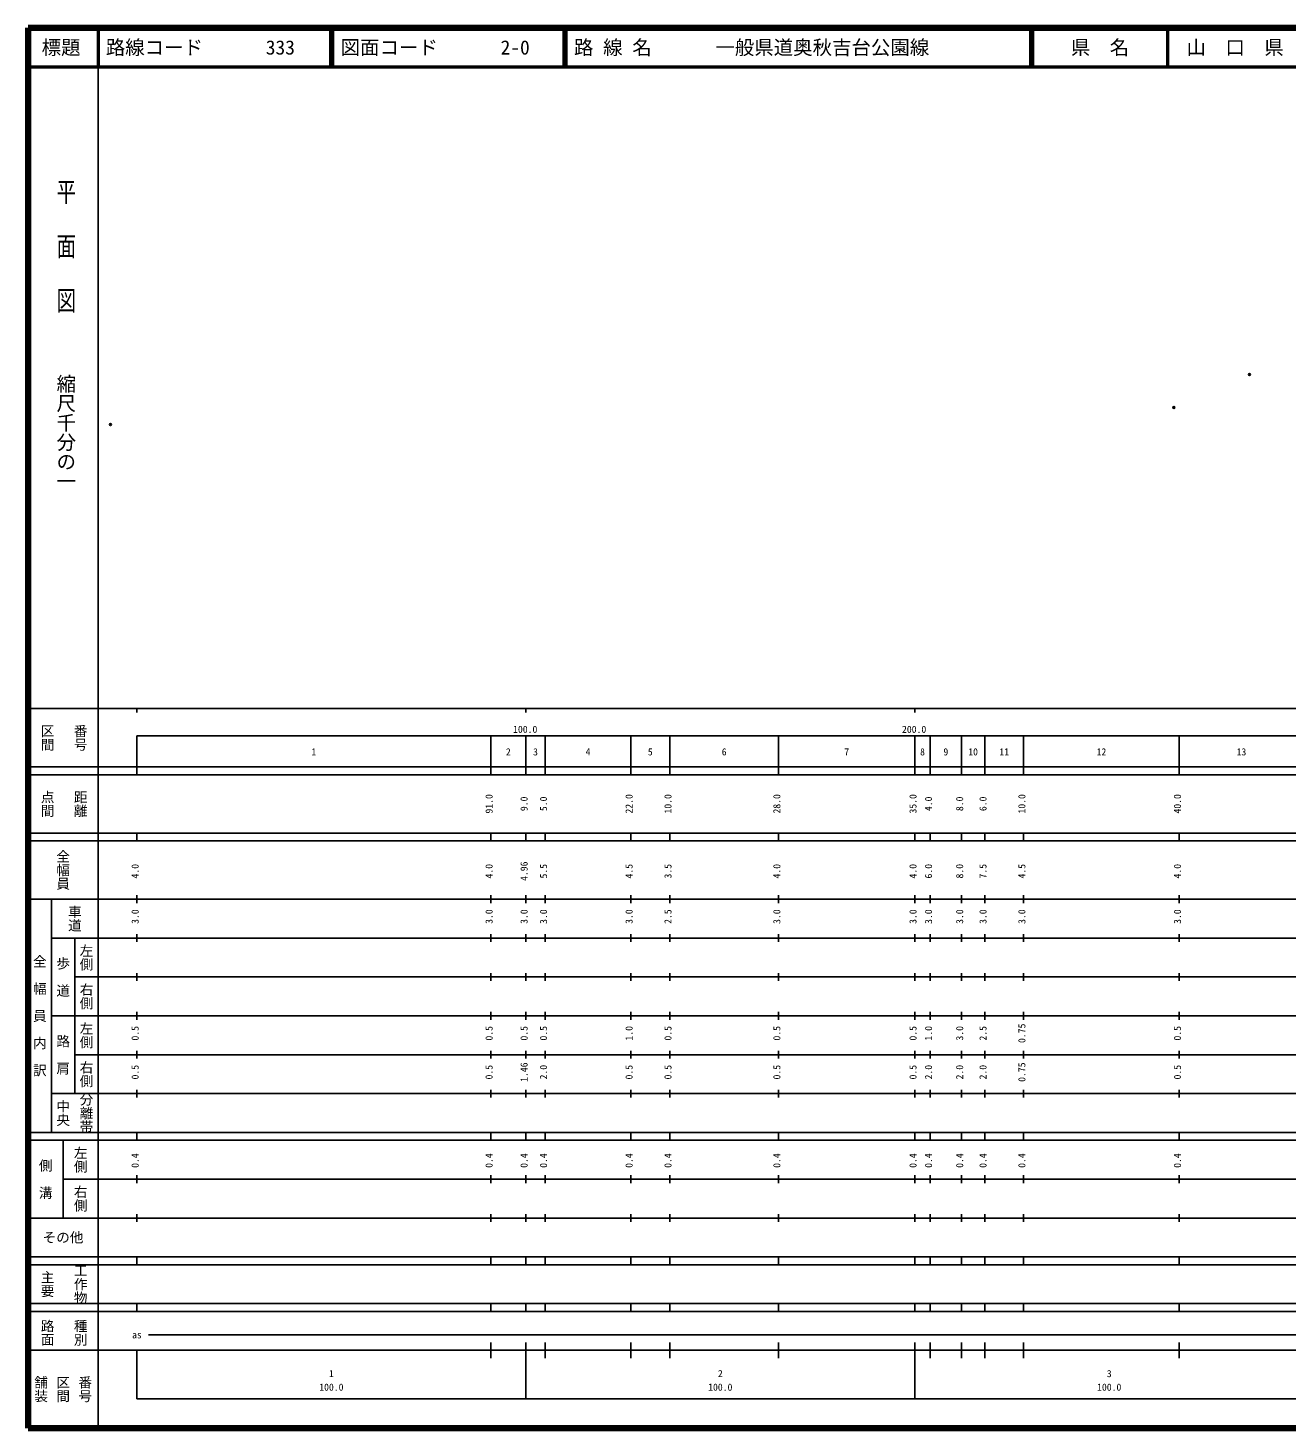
# Model space of a CAD drawing. Units: millimetres on the paper. Extents: x 40 to 680, y 20 to 380.
# Drawn here: x 40 to 363.7, y 20 to 380 of the extents above; entities that cross this region are included whole.
import ezdxf
from ezdxf.enums import TextEntityAlignment as Align

# ---------------------------------------------------------------- set-up
doc = ezdxf.new("R2010")
doc.units = ezdxf.units.MM
doc.header["$PDMODE"] = 32
doc.header["$PDSIZE"] = 0.5
doc.layers.add('M-OTRS', color=6, linetype='Continuous')
doc.layers.add('M-TTL-TXT', color=7, linetype='Continuous')
for name, color, linetype, lineweight in [('M-TTL', 2, 'Continuous', 140), ('M-TTL-BAND', 7, 'Continuous', 25), ('M-TTL-LINE', 7, 'Continuous', 50)]:
    doc.layers.add(name, color=color, linetype=linetype, lineweight=lineweight)
doc.styles.add('@ＭＳ ゴシック', font='')
doc.styles.add('ＭＳ ゴシック', font='')
doc.styles.get('@ＭＳ ゴシック').set_extended_font_data('@MS Gothic')
doc.styles.get('ＭＳ ゴシック').set_extended_font_data('MS Gothic')

msp = doc.modelspace()

# ---------------------------------------------------------------- linework, layer by layer
at = {"layer": 'M-OTRS'}
for p in [(354.056, 290.905), (334.622, 282.414), (61.195, 278.021)]:
    msp.add_point(p, dxfattribs=at)
at = {"layer": 'M-TTL'}
for p, q in [((40, 380), (40, 20)), ((680, 380), (40, 380)), ((40, 20), (680, 20))]:
    msp.add_line(p, q, dxfattribs=at)
at = {"layer": 'M-TTL-BAND'}
for p, q in [((58, 370), (58, 20)), ((40, 205), (579, 205)), ((68, 205), (68, 204)), ((168, 205), (168, 204)), ((268, 205), (268, 204)), ((68, 198), (579, 198)), ((68, 198), (68, 188)), ((159, 188), (159, 198)), ((168, 188), (168, 198)), ((173, 188), (173, 198)), ((195, 188), (195, 198)), ((205, 188), (205, 198)), ((233, 188), (233, 198)), ((268, 188), (268, 198)), ((272, 188), (272, 198)), ((280, 188), (280, 198)), ((286, 188), (286, 198)), ((296, 188), (296, 198)), ((336, 188), (336, 198)), ((40, 190), (579, 190)), ((40, 188), (579, 188)), ((40, 173), (579, 173)), ((68, 171), (68, 173)), ((159, 171), (159, 173)), ((168, 171), (168, 173)), ((173, 171), (173, 173)), ((195, 171), (195, 173)), ((205, 171), (205, 173)), ((233, 171), (233, 173)), ((268, 171), (268, 173)), ((272, 171), (272, 173)), ((280, 171), (280, 173)), ((286, 171), (286, 173)), ((296, 171), (296, 173)), ((336, 171), (336, 173)), ((40, 171), (579, 171)), ((40, 156), (579, 156)), ((46, 96), (46, 156)), ((68, 155), (68, 157)), ((159, 155), (159, 157)), ((168, 155), (168, 157)), ((173, 155), (173, 157)), ((195, 155), (195, 157)), ((205, 155), (205, 157)), ((233, 155), (233, 157)), ((268, 155), (268, 157)), ((272, 155), (272, 157)), ((280, 155), (280, 157)), ((286, 155), (286, 157)), ((296, 155), (296, 157)), ((336, 155), (336, 157)), ((46, 146), (579, 146)), ((52, 146), (52, 106)), ((68, 145), (68, 147)), ((159, 145), (159, 147)), ((168, 145), (168, 147)), ((173, 145), (173, 147)), ((195, 145), (195, 147)), ((205, 145), (205, 147)), ((233, 145), (233, 147)), ((268, 145), (268, 147)), ((272, 145), (272, 147)), ((280, 145), (280, 147)), ((286, 145), (286, 147)), ((296, 145), (296, 147)), ((336, 145), (336, 147)), ((68, 135), (68, 137)), ((159, 135), (159, 137)), ((168, 135), (168, 137)), ((173, 135), (173, 137)), ((195, 135), (195, 137)), ((205, 135), (205, 137)), ((233, 135), (233, 137)), ((268, 135), (268, 137)), ((272, 135), (272, 137)), ((280, 135), (280, 137)), ((286, 135), (286, 137)), ((296, 135), (296, 137)), ((336, 135), (336, 137)), ((52, 136), (579, 136)), ((46, 126), (579, 126)), ((68, 125), (68, 127)), ((159, 125), (159, 127)), ((168, 125), (168, 127)), ((173, 125), (173, 127)), ((195, 125), (195, 127)), ((205, 125), (205, 127)), ((233, 125), (233, 127)), ((268, 125), (268, 127)), ((272, 125), (272, 127)), ((280, 125), (280, 127)), ((286, 125), (286, 127)), ((296, 125), (296, 127)), ((336, 125), (336, 127)), ((52, 116), (579, 116)), ((68, 115), (68, 117)), ((159, 115), (159, 117)), ((168, 115), (168, 117)), ((173, 115), (173, 117)), ((195, 115), (195, 117)), ((205, 115), (205, 117)), ((233, 115), (233, 117)), ((268, 115), (268, 117)), ((272, 115), (272, 117)), ((280, 115), (280, 117)), ((286, 115), (286, 117)), ((296, 115), (296, 117)), ((336, 115), (336, 117)), ((46, 106), (579, 106)), ((68, 105), (68, 107)), ((159, 105), (159, 107)), ((168, 105), (168, 107)), ((173, 105), (173, 107)), ((195, 105), (195, 107)), ((205, 105), (205, 107)), ((233, 105), (233, 107)), ((268, 105), (268, 107)), ((272, 105), (272, 107)), ((280, 105), (280, 107)), ((286, 105), (286, 107)), ((296, 105), (296, 107)), ((336, 105), (336, 107)), ((40, 96), (579, 96)), ((40, 94), (579, 94)), ((49, 94), (49, 74)), ((68, 94), (68, 96)), ((159, 94), (159, 96)), ((168, 94), (168, 96)), ((173, 94), (173, 96)), ((195, 94), (195, 96)), ((205, 94), (205, 96)), ((233, 94), (233, 96)), ((268, 94), (268, 96)), ((272, 94), (272, 96)), ((280, 94), (280, 96)), ((286, 94), (286, 96)), ((296, 94), (296, 96)), ((336, 94), (336, 96)), ((49, 84), (579, 84)), ((68, 83), (68, 85)), ((159, 83), (159, 85)), ((168, 83), (168, 85)), ((173, 83), (173, 85)), ((195, 83), (195, 85)), ((205, 83), (205, 85)), ((233, 83), (233, 85)), ((268, 83), (268, 85)), ((272, 83), (272, 85)), ((280, 83), (280, 85)), ((286, 83), (286, 85)), ((296, 83), (296, 85)), ((336, 83), (336, 85)), ((40, 74), (579, 74)), ((68, 73), (68, 75)), ((159, 73), (159, 75)), ((168, 73), (168, 75)), ((173, 73), (173, 75)), ((195, 73), (195, 75)), ((205, 73), (205, 75)), ((233, 73), (233, 75)), ((268, 73), (268, 75)), ((272, 73), (272, 75)), ((280, 73), (280, 75)), ((286, 73), (286, 75)), ((296, 73), (296, 75)), ((336, 73), (336, 75)), ((40, 64), (579, 64)), ((40, 62), (579, 62)), ((68, 62), (68, 64)), ((159, 62), (159, 64)), ((168, 62), (168, 64)), ((173, 62), (173, 64)), ((195, 62), (195, 64)), ((205, 62), (205, 64)), ((233, 62), (233, 64)), ((268, 62), (268, 64)), ((272, 62), (272, 64)), ((280, 62), (280, 64)), ((286, 62), (286, 64)), ((296, 62), (296, 64)), ((336, 62), (336, 64)), ((40, 52), (579, 52)), ((68, 50), (68, 52)), ((159, 50), (159, 52)), ((168, 50), (168, 52)), ((173, 50), (173, 52)), ((195, 50), (195, 52)), ((205, 50), (205, 52)), ((233, 50), (233, 52)), ((268, 50), (268, 52)), ((272, 50), (272, 52)), ((280, 50), (280, 52)), ((286, 50), (286, 52)), ((296, 50), (296, 52)), ((336, 50), (336, 52)), ((40, 50), (579, 50)), ((71, 44), (565, 44)), ((40, 40), (579, 40)), ((68, 40), (68, 27.5)), ((159, 38), (159, 42)), ((168, 27.5), (168, 42)), ((173, 38), (173, 42)), ((195, 38), (195, 42)), ((205, 38), (205, 42)), ((233, 38), (233, 42)), ((268, 27.5), (268, 42)), ((272, 38), (272, 42)), ((280, 38), (280, 42)), ((286, 38), (286, 42)), ((296, 38), (296, 42)), ((336, 38), (336, 42)), ((68, 27.5), (579, 27.5))]:
    msp.add_line(p, q, dxfattribs=at)
at = {"layer": 'M-TTL-LINE'}
for p, q in [((58, 380), (58, 370)), ((117.75, 380), (117.75, 370)), ((118.25, 380), (118.25, 370)), ((177.75, 380), (177.75, 370)), ((178.25, 380), (178.25, 370)), ((297.75, 380), (297.75, 370)), ((298.25, 380), (298.25, 370)), ((333, 380), (333, 370)), ((40, 370), (680, 370))]:
    msp.add_line(p, q, dxfattribs=at)

# ---------------------------------------------------------------- texts
at = {"layer": 'M-TTL-BAND', "style": '@ＭＳ ゴシック', "width": 1.4}
msp.add_text('平  面  図', height=3.666, rotation=270, dxfattribs=at).set_placement((49.777, 306.475), align=Align.MIDDLE_RIGHT)
at = {"layer": 'M-TTL-BAND', "style": '@ＭＳ ゴシック'}
msp.add_text('縮尺千分の一', height=3.666, rotation=270, dxfattribs=at).set_placement((49.777, 261.03), align=Align.MIDDLE_RIGHT)
for s, p in [('区間', (45, 197.5)), ('番号', (53.5, 197.5)), ('点間', (45, 180.5)), ('距離', (53.5, 180.5)), ('全幅員', (49, 163.5)), ('車道', (52, 151)), ('左側', (55, 141)), ('全\u3000幅\u3000員\u3000内\u3000訳', (43, 126)), ('歩\u3000道', (49, 136)), ('右側', (55, 131)), ('左側', (55, 121)), ('路\u3000肩', (49, 116)), ('右側', (55, 111)), ('分離帯', (55, 101)), ('中央', (49, 101)), ('左側', (53.5, 89)), ('側\u3000溝', (44.5, 84)), ('右側', (53.5, 79)), ('工作物', (53.5, 57)), ('主要', (45, 57)), ('路面', (45, 44.5)), ('種別', (53.5, 44.5)), ('舗装', (43.333, 30)), ('区間', (49, 30)), ('番号', (54.667, 30))]:
    msp.add_text(s, height=2.566, rotation=270, dxfattribs=at).set_placement(p, align=Align.MIDDLE_CENTER)
at = {"layer": 'M-TTL-BAND', "style": 'ＭＳ ゴシック'}
for s, p in [('100.0', (167.844, 198.195)), ('200.0', (267.844, 198.195)), ('1', (113.5, 192.405)), ('2', (163.5, 192.405)), ('3', (170.5, 192.405)), ('4', (184, 192.405)), ('5', (200, 192.405)), ('6', (219, 192.405)), ('7', (250.5, 192.405)), ('8', (270, 192.405)), ('9', (276, 192.405)), ('10', (283, 192.405)), ('11', (291, 192.405)), ('12', (316, 192.405)), ('13', (352, 192.405)), ('as', (68, 42.5)), ('1', (118, 32.523)), ('2', (218, 32.523)), ('3', (318, 32.523)), ('100.0', (118, 29.033)), ('100.0', (218, 29.033)), ('100.0', (318, 29.033))]:
    msp.add_text(s, height=1.833, dxfattribs=at).set_placement(p, align=Align.BOTTOM_CENTER)
for s, p in [('91.0', (160, 180.5)), ('9.0', (169, 180.5)), ('5.0', (174, 180.5)), ('22.0', (196, 180.5)), ('10.0', (206, 180.5)), ('28.0', (234, 180.5)), ('35.0', (269, 180.5)), ('4.0', (273, 180.5)), ('8.0', (281, 180.5)), ('6.0', (287, 180.5)), ('10.0', (297, 180.5)), ('40.0', (337, 180.5)), ('4.0', (69, 163.174)), ('4.0', (160, 163.174)), ('4.96', (169, 163.174)), ('5.5', (174, 163.174)), ('4.5', (196, 163.174)), ('3.5', (206, 163.174)), ('4.0', (234, 163.174)), ('4.0', (269, 163.174)), ('6.0', (273, 163.174)), ('8.0', (281, 163.174)), ('7.5', (287, 163.174)), ('4.5', (297, 163.174)), ('4.0', (337, 163.174)), ('3.0', (69, 151.5)), ('3.0', (160, 151.5)), ('3.0', (169, 151.5)), ('3.0', (174, 151.5)), ('3.0', (196, 151.5)), ('2.5', (206, 151.5)), ('3.0', (234, 151.5)), ('3.0', (269, 151.5)), ('3.0', (273, 151.5)), ('3.0', (281, 151.5)), ('3.0', (287, 151.5)), ('3.0', (297, 151.5)), ('3.0', (337, 151.5)), ('0.5', (69, 121.5)), ('0.5', (160, 121.5)), ('0.5', (169, 121.5)), ('0.5', (174, 121.5)), ('1.0', (196, 121.5)), ('0.5', (206, 121.5)), ('0.5', (234, 121.5)), ('0.5', (269, 121.5)), ('1.0', (273, 121.5)), ('3.0', (281, 121.5)), ('2.5', (287, 121.5)), ('0.75', (297, 121.5)), ('0.5', (337, 121.5)), ('0.5', (69, 111.5)), ('0.5', (160, 111.5)), ('1.46', (169, 111.5)), ('2.0', (174, 111.5)), ('0.5', (196, 111.5)), ('0.5', (206, 111.5)), ('0.5', (234, 111.5)), ('0.5', (269, 111.5)), ('2.0', (273, 111.5)), ('2.0', (281, 111.5)), ('2.0', (287, 111.5)), ('0.75', (297, 111.5)), ('0.5', (337, 111.5)), ('0.4', (69, 88.764)), ('0.4', (160, 88.764)), ('0.4', (169, 88.764)), ('0.4', (174, 88.764)), ('0.4', (196, 88.764)), ('0.4', (206, 88.764)), ('0.4', (234, 88.764)), ('0.4', (269, 88.764)), ('0.4', (273, 88.764)), ('0.4', (281, 88.764)), ('0.4', (287, 88.764)), ('0.4', (297, 88.764)), ('0.4', (337, 88.764))]:
    msp.add_text(s, height=1.833, rotation=90, dxfattribs=at).set_placement(p, align=Align.BOTTOM_CENTER)
msp.add_text('その他', height=2.566, dxfattribs=at).set_placement((49, 69), align=Align.MIDDLE_CENTER)
at = {"layer": 'M-TTL-TXT', "style": 'ＭＳ ゴシック'}
for s, p in [('標題', (48.5, 375)), ('県\u3000名', (315.625, 375)), ('山\u3000口\u3000県', (350.375, 375))]:
    msp.add_text(s, height=3.666, dxfattribs=at).set_placement(p, align=Align.MIDDLE_CENTER)
for s, p in [('路線コード', (60, 375)), ('333', (101.142, 375)), ('図面コード', (120.38, 375)), ('2-0', (161.521, 375)), ('路 線 名', (180.38, 375)), ('一般県道奥秋吉台公園線', (216.734, 375))]:
    msp.add_text(s, height=3.666, dxfattribs=at).set_placement(p, align=Align.MIDDLE_LEFT)

doc.saveas('drawing.dxf')
